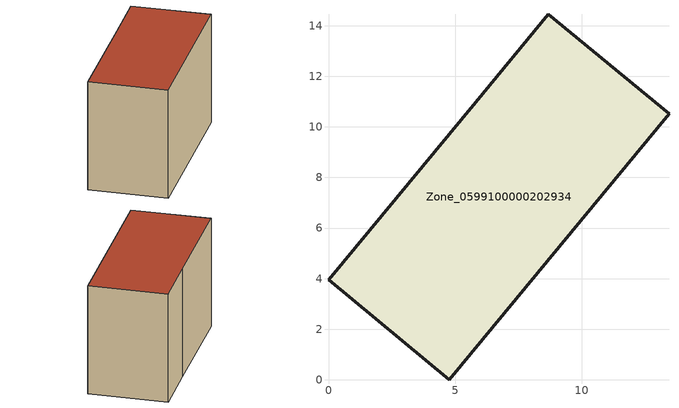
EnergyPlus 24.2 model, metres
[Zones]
Zone_0599100000202934
 floor ground (C_G): 0,3.95 5.81,10.96 8.68,14.45 13.46,10.51 4.78,0 z0
 wall outside (C_F): 4.78,0 13.46,10.51 8.68,14.45 5.81,10.96 0,3.95 4.78,0 z0:8.93
 roof outside (C_R): 5.81,10.96 0,3.95 4.78,0 13.46,10.51 8.68,14.45 z8.93
[BUILDING]
Pand.0599100000202934: North Axis=0; Terrain=City; Loads Convergence Tolerance Value=0.04; Temperature Convergence Tolerance Value=0.4; Solar Distribution=FullExterior; Maximum Number of Warmup Days=25; Minimum Number of Warmup Days=1
[Site:Location]
Rotterdam.The.Hague.AP_ZH_NLD Design_Conditions: Latitude=51.96; Longitude=4.45; Time Zone=1; Elevation=-4.5
[SITE:GROUNDTEMPERATURE:BUILDINGSURFACE]
18, 18, 18, 18, 18, 18, 18, 18, 18, 18, 18, 18
[MATERIAL] Thermal Absorptance=0.9; Solar Absorptance=0.7; Visible Absorptance=0.7
Name | Roughness | Thickness | Conductivity | Density | Specific Heat
G.TI.1946-1964 | MediumSmooth | 0.15 | 1 | 540 | 1210
F.TI.1946-1964 | Rough | 0.3 | 0.857143 | 1920 | 840
R.TI.1946-1964 | MediumRough | 0.2 | 0.277778 | 1500 | 1000
[CONSTRUCTION]
C_G: G.TI.1946-1964
C_F: F.TI.1946-1964
C_R: R.TI.1946-1964
[ZONE]
Zone_0599100000202934: Type=1; Multiplier=1; Ceiling Height=Autocalculate; Volume=Autocalculate; Floor Area=autocalculate; Part of Total Floor Area=Yes
[ZONEINFILTRATION:DESIGNFLOWRATE]
Infil_Zone_0599100000202934: Zone or ZoneList or Space or SpaceList=Zone_0599100000202934; Schedule=AlwaysOn; Design Flow Rate Calculation Method=Flow/Area; Flow Rate per Floor Area=0.003; Constant Term Coefficient=1; Temperature Term Coefficient=0; Velocity Term Coefficient=0; Velocity Squared Term Coefficient=0
[HVACTEMPLATE:ZONE:IDEALLOADSAIRSYSTEM]
Zone_0599100000202934: Maximum Heating Supply Air Temperature=50; Minimum Cooling Supply Air Temperature=13; Maximum Heating Supply Air Humidity Ratio=0.0156; Minimum Cooling Supply Air Humidity Ratio=0.0077; Heating Limit=NoLimit; Cooling Limit=NoLimit; Dehumidification Control Type=ConstantSensibleHeatRatio; Cooling Sensible Heat Ratio=0.7; Dehumidification Setpoint=60; Humidification Control Type=None; Humidification Setpoint=30; Outdoor Air Method=None; Outdoor Air Flow Rate per Person=0.00944; Outdoor Air Flow Rate per Zone Floor Area=0; Outdoor Air Flow Rate per Zone=0; Demand Controlled Ventilation Type=None; Outdoor Air Economizer Type=NoEconomizer; Heat Recovery Type=None; Sensible Heat Recovery Effectiveness=0.7; Latent Heat Recovery Effectiveness=0.65
[ZONECONTROL:THERMOSTAT]
ThermostatControl_Zone_0599100000202934: Zone or ZoneList=Zone_0599100000202934; Control Type Schedule=DualSetpointControlType; Control 1=Thermostat_Zone_0599100000202934; Temperature Difference Between Cutout And Setpoint=0
[THERMOSTATSETPOINT:DUALSETPOINT]
Thermostat_Zone_0599100000202934: Heating Setpoint Temperature Schedule=HeatingSetpoint_Zone_0599100000202934; Cooling Setpoint Temperature Schedule=CoolingSetpoint_Zone_0599100000202934
[SCHEDULE:COMPACT]
HeatingSetpoint_Zone_0599100000202934: Through: 12/31, For: AllDays, Until: 24:00, 21
CoolingSetpoint_Zone_0599100000202934: Through: 12/31, For: AllDays, Until: 24:00, 24
DualSetpointControlType: Through: 12/31, For: AllDays, Until: 24:00, 4
AlwaysOn: Through: 12/31, For: AllDays, Until: 24:00, 1
